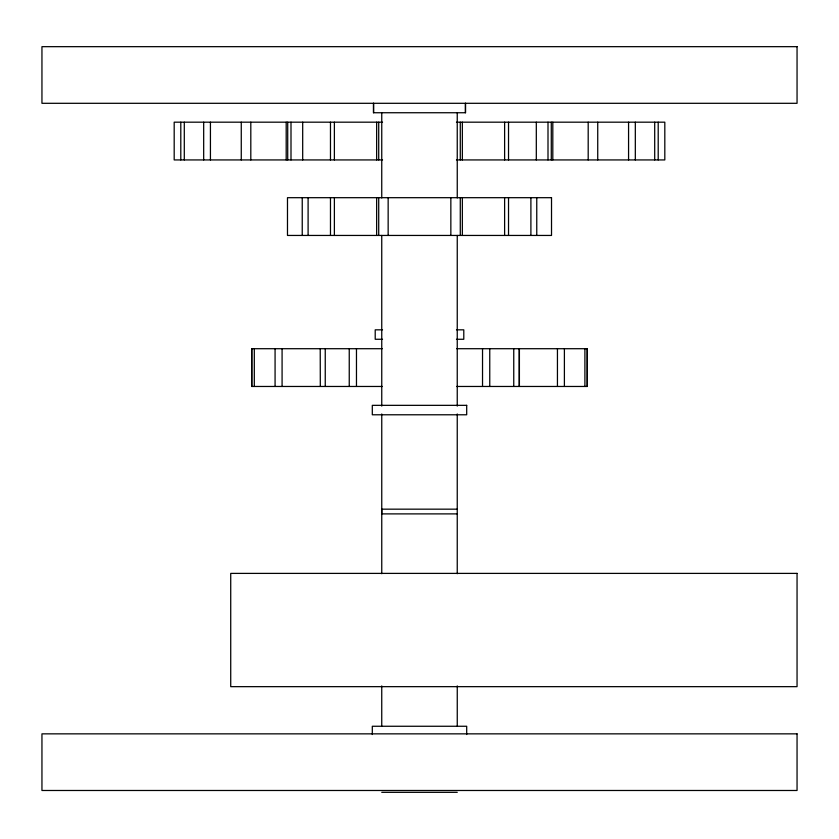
<?xml version="1.0" encoding="UTF-8"?>
<svg xmlns="http://www.w3.org/2000/svg" width="839" height="839" viewBox="0 0 839 839"><rect width="100%" height="100%" fill="white"/><g stroke="black" fill="none" stroke-linecap="round" stroke-linejoin="round"><path stroke-width="1.26" d="M382.542 122.179L174.187 122.179L174.187 159.934L382.542 159.934M456.458 122.179L664.813 122.179L664.813 159.934L456.458 159.934M382.521 329.832L375.211 329.832L375.211 339.271L382.521 339.271M456.479 329.832L463.789 329.832L463.789 339.271L456.479 339.271M382.248 348.709L251.69 348.709L251.69 386.464L382.301 386.464M456.752 348.709L587.31 348.709L587.31 386.464L456.699 386.464M457.234 509.168L381.766 509.168L381.766 513.888L457.234 513.888M381.745 792.331L457.255 792.331M658.206 122.179L658.206 159.934M654.703 122.179L654.703 159.934M635.322 122.179L635.322 159.934M628.568 122.179L628.568 159.934M597.735 122.179L597.735 159.934M588.191 122.179L588.191 159.934M587.174 348.709L587.174 386.464M584.898 348.709L584.898 386.464M564.395 348.709L564.395 386.464M557.442 348.709L557.442 386.464M552.807 122.179L552.807 159.934M551.286 122.179L551.286 159.934M548.003 122.179L548.003 159.934M536.761 197.689L536.761 235.444M536.31 122.179L536.31 159.934M530.898 197.689L530.898 235.444M519.404 348.709L519.404 386.464M519.215 348.709L519.215 386.464M513.751 348.709L513.751 386.464M508.528 122.179L508.528 159.934M508.528 197.689L508.528 235.444M504.617 122.179L504.617 159.934M504.617 197.689L504.617 235.444M489.756 348.709L489.756 386.464M482.53 348.709L482.53 386.464M466.694 734.524L466.694 726.259L372.306 726.259L372.306 734.524M465.561 103.302L465.561 112.741L373.439 112.741L373.439 103.302M465.372 103.302L465.372 112.741M462.352 122.179L462.352 159.934M462.352 197.689L462.352 235.444M460.286 122.179L460.286 159.934M460.286 197.689L460.286 235.444M457.245 112.741L457.255 197.952M457.255 235.444L457.245 406.107M457.245 413.963L457.245 573.708M457.255 685.903L457.255 726.259M450.847 197.689L450.847 235.444M388.153 197.689L388.153 235.444M381.755 112.741L381.745 197.952M381.745 235.444L381.755 406.107M381.755 413.963L381.755 573.708M381.745 685.903L381.745 726.259M378.714 122.179L378.714 159.934M378.714 197.689L378.714 235.444M376.648 122.179L376.648 159.934M376.648 197.689L376.648 235.444M373.628 103.302L373.628 112.741M356.47 348.709L356.47 386.464M349.244 348.709L349.244 386.464M334.383 122.179L334.383 159.934M334.383 197.689L334.383 235.444M330.472 122.179L330.472 159.934M330.472 197.689L330.472 235.444M325.249 348.709L325.249 386.464M320.225 348.709L320.309 386.464M308.102 197.689L308.102 235.444M302.69 122.179L302.69 159.934M302.239 197.689L302.239 235.444M290.997 122.179L290.997 159.934M287.714 122.179L287.714 159.934M286.193 122.179L286.193 159.934M282.082 348.709L282.082 386.464M275.077 348.709L275.077 386.464M254.311 348.709L254.311 386.464M251.826 348.709L251.826 386.464M250.809 122.179L250.809 159.934M241.265 122.179L241.265 159.934M210.432 122.179L210.432 159.934M203.678 122.179L203.678 159.934M184.297 122.179L184.297 159.934M180.794 122.179L180.794 159.934M797.05 46.669L41.95 46.669L41.95 103.302L797.05 103.302L797.05 46.669M551.517 197.689L287.483 197.689L287.483 235.444L551.517 235.444L551.517 197.689M466.694 405.342L372.306 405.342L372.306 414.781L466.694 414.781L466.694 405.342M797.05 573.394L230.725 573.394L230.725 686.659L797.05 686.659L797.05 573.394M797.05 733.852L41.95 733.852L41.95 790.485L797.05 790.485L797.05 733.852"/></g></svg>
